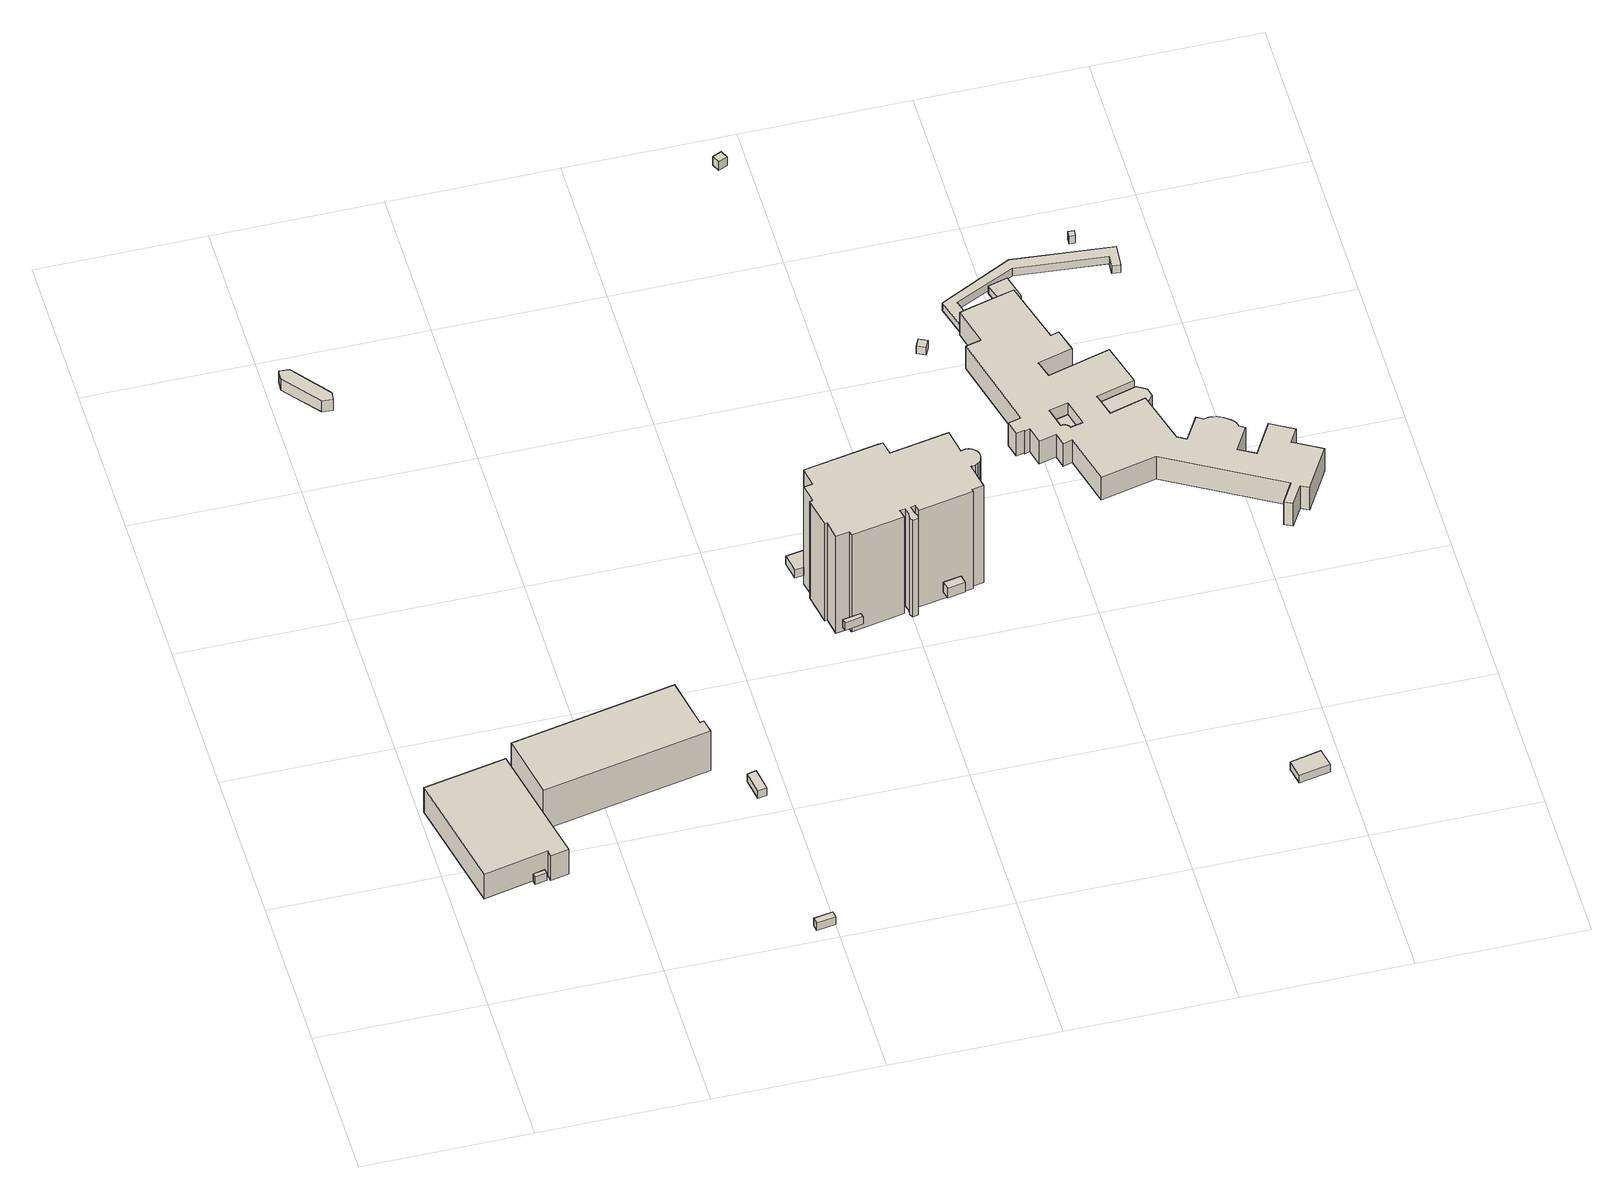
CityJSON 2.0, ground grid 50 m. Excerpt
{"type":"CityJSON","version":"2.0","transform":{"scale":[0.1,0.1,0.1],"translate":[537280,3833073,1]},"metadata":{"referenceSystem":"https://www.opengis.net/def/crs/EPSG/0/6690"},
"CityObjects":{
"building1":{"type":"Building","attributes":{"計測周辺長":138.38,"1/2500図郭":73,"区名":"住之江区","町丁目名称":"南港北２丁目","街区番号":6,"class":"3001","usage":"422","measuredHeight":9.8,"storeysAboveGround":1,"BuildingDetailAttribute.buildingRoofEdgeArea":1041.91,"BuildingDetailAttribute.buildingStructureType":"610","BuildingDetailAttribute.buildingStructureOrgType":"2","BuildingDetailAttribute.detailedUsage":"1404","BuildingDetailAttribute.specifiedBuildingCoverageRate":0.6,"BuildingDetailAttribute.surveyYear":2017,"BuildingHighTideRiskAttribute.description":"1","BuildingHighTideRiskAttribute.rank":"2","BuildingHighTideRiskAttribute.depth":1.89,"BuildingIDAttribute.prefecture":"27","BuildingIDAttribute.city":"27125"},"geometry":[{"type":"Solid","lod":"1","boundaries":[[[[0,1,2,3,4,5]],[[4,6,7,5]],[[3,8,6,4]],[[2,9,8,3]],[[1,10,9,2]],[[0,11,10,1]],[[5,7,11,0]],[[6,8,9,10,11,7]]]]}]},
"building2":{"type":"Building","attributes":{"class":"3001","BuildingDetailAttribute.specifiedBuildingCoverageRate":0.6,"BuildingDetailAttribute.surveyYear":2017,"BuildingHighTideRiskAttribute.description":"1","BuildingHighTideRiskAttribute.rank":"2","BuildingHighTideRiskAttribute.depth":1.64,"BuildingIDAttribute.prefecture":"27","BuildingIDAttribute.city":"27125"},"geometry":[{"type":"Solid","lod":"1","boundaries":[[[[12,13,14,15]],[[14,16,17,15]],[[13,18,16,14]],[[12,19,18,13]],[[15,17,19,12]],[[16,18,19,17]]]]}]},
"building3":{"type":"Building","attributes":{"name":"私立金剛学園高等学校","計測周辺長":150.37,"1/2500図郭":73,"区名":"住之江区","町丁目名称":"南港北２丁目","街区番号":6,"class":"3002","usage":"422","measuredHeight":15.9,"storeysAboveGround":4,"BuildingDetailAttribute.buildingRoofEdgeArea":1201.23,"BuildingDetailAttribute.buildingStructureType":"603","BuildingDetailAttribute.buildingStructureOrgType":"3","BuildingDetailAttribute.detailedUsage":"1404","BuildingDetailAttribute.specifiedBuildingCoverageRate":0.6,"BuildingDetailAttribute.surveyYear":2017,"BuildingHighTideRiskAttribute.description":"1","BuildingHighTideRiskAttribute.rank":"2","BuildingHighTideRiskAttribute.depth":1.99,"BuildingIDAttribute.prefecture":"27","BuildingIDAttribute.city":"27125"},"geometry":[{"type":"Solid","lod":"1","boundaries":[[[[20,21,22,23,24,25]],[[24,26,27,25]],[[23,28,26,24]],[[22,29,28,23]],[[21,30,29,22]],[[20,31,30,21]],[[25,27,31,20]],[[26,28,29,30,31,27]]]]}]},
"building4":{"type":"Building","attributes":{"class":"3003","measuredHeight":4.5,"BuildingDetailAttribute.specifiedBuildingCoverageRate":0.6,"BuildingDetailAttribute.surveyYear":2017,"BuildingHighTideRiskAttribute.description":"1","BuildingHighTideRiskAttribute.rank":"2","BuildingHighTideRiskAttribute.depth":1.65,"BuildingIDAttribute.prefecture":"27","BuildingIDAttribute.city":"27125"},"geometry":[{"type":"Solid","lod":"1","boundaries":[[[[32,33,34,35,36,37]],[[36,38,39,37]],[[35,40,38,36]],[[34,41,40,35]],[[33,42,41,34]],[[32,43,42,33]],[[37,39,43,32]],[[38,40,41,42,43,39]]]]}]},
"building5":{"type":"Building","attributes":{"class":"3001","BuildingDetailAttribute.specifiedBuildingCoverageRate":0.6,"BuildingDetailAttribute.surveyYear":2017,"BuildingHighTideRiskAttribute.description":"1","BuildingHighTideRiskAttribute.rank":"2","BuildingHighTideRiskAttribute.depth":1.61,"BuildingIDAttribute.prefecture":"27","BuildingIDAttribute.city":"27125"},"geometry":[{"type":"Solid","lod":"1","boundaries":[[[[44,45,46,47]],[[46,48,49,47]],[[45,50,48,46]],[[44,51,50,45]],[[47,49,51,44]],[[48,50,51,49]]]]}]},
"building6":{"type":"Building","attributes":{"class":"3001","BuildingDetailAttribute.specifiedBuildingCoverageRate":0.6,"BuildingDetailAttribute.surveyYear":2017,"BuildingHighTideRiskAttribute.description":"1","BuildingHighTideRiskAttribute.rank":"2","BuildingHighTideRiskAttribute.depth":2.33,"BuildingIDAttribute.prefecture":"27","BuildingIDAttribute.city":"27125"},"geometry":[{"type":"Solid","lod":"1","boundaries":[[[[52,53,54,55]],[[54,56,57,55]],[[53,58,56,54]],[[52,59,58,53]],[[55,57,59,52]],[[56,58,59,57]]]]}]},
"building7":{"type":"Building","attributes":{"class":"3003","measuredHeight":3.2,"BuildingDetailAttribute.specifiedBuildingCoverageRate":0.6,"BuildingDetailAttribute.surveyYear":2017,"BuildingHighTideRiskAttribute.description":"1","BuildingHighTideRiskAttribute.rank":"2","BuildingHighTideRiskAttribute.depth":1.64,"BuildingIDAttribute.prefecture":"27","BuildingIDAttribute.city":"27125"},"geometry":[{"type":"Solid","lod":"1","boundaries":[[[[60,61,62,63,64]],[[63,65,66,64]],[[62,67,65,63]],[[61,68,67,62]],[[60,69,68,61]],[[64,66,69,60]],[[65,67,68,69,66]]]]}]},
"building8":{"type":"Building","attributes":{"class":"3003","BuildingDetailAttribute.specifiedBuildingCoverageRate":0.6,"BuildingDetailAttribute.surveyYear":2017,"BuildingHighTideRiskAttribute.description":"1","BuildingHighTideRiskAttribute.rank":"2","BuildingHighTideRiskAttribute.depth":1.78,"BuildingIDAttribute.prefecture":"27","BuildingIDAttribute.city":"27125"},"geometry":[{"type":"Solid","lod":"1","boundaries":[[[[70,71,72,73]],[[72,74,75,73]],[[71,76,74,72]],[[70,77,76,71]],[[73,75,77,70]],[[74,76,77,75]]]]}]},
"building9":{"type":"Building","attributes":{"class":"3002","measuredHeight":38.7,"BuildingDetailAttribute.specifiedBuildingCoverageRate":0.6,"BuildingDetailAttribute.surveyYear":2017,"BuildingHighTideRiskAttribute.description":"1","BuildingHighTideRiskAttribute.rank":"2","BuildingHighTideRiskAttribute.depth":2.88,"BuildingIDAttribute.prefecture":"27","BuildingIDAttribute.city":"27125"},"geometry":[{"type":"Solid","lod":"1","boundaries":[[[[78,79,80,81,82,83,84,85,86,87,88,89,90,91,92,93,94,95,96,97,98,99,100,101,102,103,104,105,106,107,108,109,110,111,112,113,114,115,116,117,118,119,120,121,122]],[[121,123,124,122]],[[120,125,123,121]],[[119,126,125,120]],[[118,127,126,119]],[[117,128,127,118]],[[116,129,128,117]],[[115,130,129,116]],[[114,131,130,115]],[[113,132,131,114]],[[112,133,132,113]],[[111,134,133,112]],[[110,135,134,111]],[[109,136,135,110]],[[108,137,136,109]],[[107,138,137,108]],[[106,139,138,107]],[[105,140,139,106]],[[104,141,140,105]],[[103,142,141,104]],[[102,143,142,103]],[[101,144,143,102]],[[100,145,144,101]],[[99,146,145,100]],[[98,147,146,99]],[[97,148,147,98]],[[96,149,148,97]],[[95,150,149,96]],[[94,151,150,95]],[[93,152,151,94]],[[92,153,152,93]],[[91,154,153,92]],[[90,155,154,91]],[[89,156,155,90]],[[88,157,156,89]],[[87,158,157,88]],[[86,159,158,87]],[[85,160,159,86]],[[84,161,160,85]],[[83,162,161,84]],[[82,163,162,83]],[[81,164,163,82]],[[80,165,164,81]],[[79,166,165,80]],[[78,167,166,79]],[[122,124,167,78]],[[123,125,126,127,128,129,130,131,132,133,134,135,136,137,138,139,140,141,142,143,144,145,146,147,148,149,150,151,152,153,154,155,156,157,158,159,160,161,162,163,164,165,166,167,124]]]]}]},
"building10":{"type":"Building","attributes":{"class":"3003","measuredHeight":3.8,"BuildingDetailAttribute.specifiedBuildingCoverageRate":0.6,"BuildingDetailAttribute.surveyYear":2017,"BuildingHighTideRiskAttribute.description":"1","BuildingHighTideRiskAttribute.rank":"2","BuildingHighTideRiskAttribute.depth":1.81,"BuildingIDAttribute.prefecture":"27","BuildingIDAttribute.city":"27125"},"geometry":[{"type":"Solid","lod":"1","boundaries":[[[[168,169,170,171]],[[170,172,173,171]],[[169,174,172,170]],[[168,175,174,169]],[[171,173,175,168]],[[172,174,175,173]]]]}]},
"building11":{"type":"Building","attributes":{"class":"3001","measuredHeight":3.4,"BuildingDetailAttribute.specifiedBuildingCoverageRate":0.6,"BuildingDetailAttribute.surveyYear":2017,"BuildingHighTideRiskAttribute.description":"1","BuildingHighTideRiskAttribute.rank":"2","BuildingHighTideRiskAttribute.depth":1.76,"BuildingIDAttribute.prefecture":"27","BuildingIDAttribute.city":"27125"},"geometry":[{"type":"Solid","lod":"1","boundaries":[[[[176,177,178,179]],[[178,180,181,179]],[[177,182,180,178]],[[176,183,182,177]],[[179,181,183,176]],[[180,182,183,181]]]]}]},
"building12":{"type":"Building","attributes":{"class":"3001","BuildingDetailAttribute.specifiedBuildingCoverageRate":0.6,"BuildingDetailAttribute.surveyYear":2017,"BuildingHighTideRiskAttribute.description":"1","BuildingHighTideRiskAttribute.rank":"2","BuildingHighTideRiskAttribute.depth":1.74,"BuildingIDAttribute.prefecture":"27","BuildingIDAttribute.city":"27125"},"geometry":[{"type":"Solid","lod":"1","boundaries":[[[[184,185,186,187]],[[186,188,189,187]],[[185,190,188,186]],[[184,191,190,185]],[[187,189,191,184]],[[188,190,191,189]]]]}]},
"building13":{"type":"Building","attributes":{"class":"3001","BuildingDetailAttribute.specifiedBuildingCoverageRate":0.6,"BuildingDetailAttribute.surveyYear":2017,"BuildingHighTideRiskAttribute.description":"1","BuildingHighTideRiskAttribute.rank":"2","BuildingHighTideRiskAttribute.depth":1.5,"BuildingIDAttribute.prefecture":"27","BuildingIDAttribute.city":"27125"},"geometry":[{"type":"Solid","lod":"1","boundaries":[[[[192,193,194,195]],[[194,196,197,195]],[[193,198,196,194]],[[192,199,198,193]],[[195,197,199,192]],[[196,198,199,197]]]]}]},
"building14":{"type":"Building","attributes":{"計測周辺長":613.2,"1/2500図郭":73,"区名":"住之江区","町丁目名称":"南港北２丁目","街区番号":8,"class":"3001","usage":"402","storeysAboveGround":2,"BuildingDetailAttribute.buildingRoofEdgeArea":3101.7,"BuildingDetailAttribute.buildingStructureType":"610","BuildingDetailAttribute.buildingStructureOrgType":"2","BuildingDetailAttribute.detailedUsage":"1401","BuildingDetailAttribute.specifiedBuildingCoverageRate":0.6,"BuildingDetailAttribute.surveyYear":2017,"BuildingHighTideRiskAttribute.description":"1","BuildingHighTideRiskAttribute.rank":"2","BuildingHighTideRiskAttribute.depth":1.47,"BuildingIDAttribute.prefecture":"27","BuildingIDAttribute.city":"27125"},"geometry":[{"type":"Solid","lod":"1","boundaries":[[[[200,201,202,203,204,205,206,207,208,209]],[[208,210,211,209]],[[207,212,210,208]],[[206,213,212,207]],[[205,214,213,206]],[[204,215,214,205]],[[203,216,215,204]],[[202,217,216,203]],[[201,218,217,202]],[[200,219,218,201]],[[209,211,219,200]],[[210,212,213,214,215,216,217,218,219,211]]]]}]},
"building15":{"type":"Building","attributes":{"class":"3001","BuildingDetailAttribute.specifiedBuildingCoverageRate":0.6,"BuildingDetailAttribute.surveyYear":2017,"BuildingHighTideRiskAttribute.description":"1","BuildingHighTideRiskAttribute.rank":"2","BuildingHighTideRiskAttribute.depth":1.52,"BuildingIDAttribute.prefecture":"27","BuildingIDAttribute.city":"27125"},"geometry":[{"type":"Solid","lod":"1","boundaries":[[[[220,221,222,223]],[[222,224,225,223]],[[221,226,224,222]],[[220,227,226,221]],[[223,225,227,220]],[[224,226,227,225]]]]}]},
"building16":{"type":"Building","attributes":{"class":"3003","measuredHeight":5.4,"BuildingDetailAttribute.specifiedBuildingCoverageRate":0.6,"BuildingDetailAttribute.surveyYear":2017,"BuildingHighTideRiskAttribute.description":"1","BuildingHighTideRiskAttribute.rank":"2","BuildingHighTideRiskAttribute.depth":1.72,"BuildingIDAttribute.prefecture":"27","BuildingIDAttribute.city":"27125"},"geometry":[{"type":"Solid","lod":"1","boundaries":[[[[228,229,230,231,232,233,234]],[[233,235,236,234]],[[232,237,235,233]],[[231,238,237,232]],[[230,239,238,231]],[[229,240,239,230]],[[228,241,240,229]],[[234,236,241,228]],[[235,237,238,239,240,241,236]]]]}]},
"building17":{"type":"Building","attributes":{"計測周辺長":613.2,"1/2500図郭":73,"区名":"住之江区","町丁目名称":"南港北２丁目","街区番号":8,"class":"3003","usage":"402","storeysAboveGround":2,"BuildingDetailAttribute.buildingRoofEdgeArea":3101.7,"BuildingDetailAttribute.buildingStructureType":"610","BuildingDetailAttribute.buildingStructureOrgType":"2","BuildingDetailAttribute.detailedUsage":"1401","BuildingDetailAttribute.specifiedBuildingCoverageRate":0.6,"BuildingDetailAttribute.surveyYear":2017,"BuildingHighTideRiskAttribute.description":"1","BuildingHighTideRiskAttribute.rank":"2","BuildingHighTideRiskAttribute.depth":1.6,"BuildingIDAttribute.prefecture":"27","BuildingIDAttribute.city":"27125"},"geometry":[{"type":"Solid","lod":"1","boundaries":[[[[242,243,244,245,246,247,248,249,250,251]],[[250,252,253,251]],[[249,254,252,250]],[[248,255,254,249]],[[247,256,255,248]],[[246,257,256,247]],[[245,258,257,246]],[[244,259,258,245]],[[243,260,259,244]],[[242,261,260,243]],[[251,253,261,242]],[[252,254,255,256,257,258,259,260,261,253]]]]}]},
"building18":{"type":"Building","attributes":{"計測周辺長":613.2,"1/2500図郭":73,"区名":"住之江区","町丁目名称":"南港北２丁目","街区番号":8,"class":"3001","usage":"402","measuredHeight":9.1,"storeysAboveGround":2,"BuildingDetailAttribute.buildingRoofEdgeArea":3101.7,"BuildingDetailAttribute.buildingStructureType":"610","BuildingDetailAttribute.buildingStructureOrgType":"2","BuildingDetailAttribute.detailedUsage":"1401","BuildingDetailAttribute.specifiedBuildingCoverageRate":0.6,"BuildingDetailAttribute.surveyYear":2017,"BuildingHighTideRiskAttribute.description":"1","BuildingHighTideRiskAttribute.rank":"2","BuildingHighTideRiskAttribute.depth":1.47,"BuildingIDAttribute.prefecture":"27","BuildingIDAttribute.city":"27125"},"geometry":[{"type":"Solid","lod":"1","boundaries":[[[[262,263,264,265,266,267,268,269,270,271,272,273,274,275,276,277,278,279,280,281,282,283,284,285,286,287,288,289,290,291,292,293,294,295,296,297,298,299,300,301,302,303,304,305,306,307,308,309,310,311],[312,313,314,315,316,317,318,319,320,321]],[[310,322,323,311]],[[309,324,322,310]],[[308,325,324,309]],[[307,326,325,308]],[[306,327,326,307]],[[305,328,327,306]],[[304,329,328,305]],[[303,330,329,304]],[[302,331,330,303]],[[301,332,331,302]],[[300,333,332,301]],[[299,334,333,300]],[[298,335,334,299]],[[297,336,335,298]],[[296,337,336,297]],[[295,338,337,296]],[[294,339,338,295]],[[293,340,339,294]],[[292,341,340,293]],[[291,342,341,292]],[[290,343,342,291]],[[289,344,343,290]],[[288,345,344,289]],[[287,346,345,288]],[[286,347,346,287]],[[285,348,347,286]],[[284,349,348,285]],[[283,350,349,284]],[[282,351,350,283]],[[281,352,351,282]],[[280,353,352,281]],[[279,354,353,280]],[[278,355,354,279]],[[277,356,355,278]],[[276,357,356,277]],[[275,358,357,276]],[[274,359,358,275]],[[273,360,359,274]],[[272,361,360,273]],[[271,362,361,272]],[[270,363,362,271]],[[269,364,363,270]],[[268,365,364,269]],[[267,366,365,268]],[[266,367,366,267]],[[265,368,367,266]],[[264,369,368,265]],[[263,370,369,264]],[[262,371,370,263]],[[311,323,371,262]],[[320,372,373,321]],[[319,374,372,320]],[[318,375,374,319]],[[317,376,375,318]],[[316,377,376,317]],[[315,378,377,316]],[[314,379,378,315]],[[313,380,379,314]],[[312,381,380,313]],[[321,373,381,312]],[[322,324,325,326,327,328,329,330,331,332,333,334,335,336,337,338,339,340,341,342,343,344,345,346,347,348,349,350,351,352,353,354,355,356,357,358,359,360,361,362,363,364,365,366,367,368,369,370,371,323],[372,374,375,376,377,378,379,380,381,373]]]]}]},
"building19":{"type":"Building","attributes":{"class":"3001","BuildingDetailAttribute.specifiedBuildingCoverageRate":0.6,"BuildingDetailAttribute.surveyYear":2017,"BuildingHighTideRiskAttribute.description":"1","BuildingHighTideRiskAttribute.rank":"2","BuildingHighTideRiskAttribute.depth":1.42,"BuildingIDAttribute.prefecture":"27","BuildingIDAttribute.city":"27125"},"geometry":[{"type":"Solid","lod":"1","boundaries":[[[[382,383,384,385]],[[384,386,387,385]],[[383,388,386,384]],[[382,389,388,383]],[[385,387,389,382]],[[386,388,389,387]]]]}]}
},
"vertices":[
[8,719,32],[253,768,32],[333,392,32],[279,381,32],[275,402,32],[84,361,32],[275,402,130],[84,361,130],[279,381,130],[333,392,130],[253,768,130],[8,719,130],
[230,387,36],[265,394,36],[267,380,36],[233,373,36],[267,380,66],[233,373,66],[265,394,66],[230,387,66],
[268,767,31],[758,865,31],[789,710,31],[801,713,31],[809,671,31],[307,571,31],[809,671,189],[307,571,189],[801,713,189],[789,710,189],[758,865,189],[268,767,189],
[123,2249,34],[34,2357,34],[38,2389,34],[68,2386,34],[157,2272,34],[155,2246,34],[157,2272,78],[155,2246,78],[68,2386,78],[38,2389,78],[34,2357,78],[123,2249,78],
[932,29,35],[989,39,35],[992,18,35],[935,9,35],[992,18,65],[935,9,65],[989,39,65],[932,29,65],
[896,607,29],[923,613,29],[935,543,29],[908,538,29],[935,543,59],[908,538,59],[923,613,59],[896,607,59],
[1217,1310,35],[1206,1367,35],[1260,1377,35],[1271,1319,35],[1243,1314,35],[1271,1319,67],[1243,1314,67],[1260,1377,67],[1206,1367,67],[1217,1310,67],
[1297,1099,34],[1351,1109,34],[1354,1095,34],[1300,1084,34],[1354,1095,64],[1300,1084,64],[1351,1109,64],[1297,1099,64],
[1271,1319,1],[1260,1377,1],[1483,1418,1],[1496,1420,1],[1505,1378,1],[1681,1411,1],[1695,1336,1],[1701,1338,1],[1709,1339,1],[1718,1338,1],[1726,1335,1],[1733,1330,1],[1739,1323,1],[1742,1315,1],[1743,1306,1],[1742,1297,1],[1739,1289,1],[1734,1282,1],[1727,1277,1],[1719,1273,1],[1710,1272,1],[1707,1272,1],[1722,1193,1],[1688,1186,1],[1689,1178,1],[1526,1148,1],[1522,1168,1],[1508,1165,1],[1513,1142,1],[1519,1131,1],[1517,1119,1],[1501,1116,1],[1495,1127,1],[1497,1140,1],[1492,1162,1],[1476,1160,1],[1481,1135,1],[1324,1105,1],[1321,1118,1],[1281,1111,1],[1271,1166,1],[1263,1164,1],[1246,1257,1],[1254,1259,1],[1243,1314,1],[1254,1259,388],[1243,1314,388],[1246,1257,388],[1263,1164,388],[1271,1166,388],[1281,1111,388],[1321,1118,388],[1324,1105,388],[1481,1135,388],[1476,1160,388],[1492,1162,388],[1497,1140,388],[1495,1127,388],[1501,1116,388],[1517,1119,388],[1519,1131,388],[1513,1142,388],[1508,1165,388],[1522,1168,388],[1526,1148,388],[1689,1178,388],[1688,1186,388],[1722,1193,388],[1707,1272,388],[1710,1272,388],[1719,1273,388],[1727,1277,388],[1734,1282,388],[1739,1289,388],[1742,1297,388],[1743,1306,388],[1742,1315,388],[1739,1323,388],[1733,1330,388],[1726,1335,388],[1718,1338,388],[1709,1339,388],[1701,1338,388],[1695,1336,388],[1681,1411,388],[1505,1378,388],[1496,1420,388],[1483,1418,388],[1260,1377,388],[1271,1319,388],
[1599,1160,30],[1652,1170,30],[1657,1144,30],[1604,1134,30],[1657,1144,69],[1604,1134,69],[1652,1170,69],[1599,1160,69],
[1398,2875,34],[1425,2887,34],[1436,2864,34],[1409,2851,34],[1436,2864,68],[1409,2851,68],[1425,2887,68],[1398,2875,68],
[1756,2045,34],[1768,2070,34],[1794,2057,34],[1782,2033,34],[1794,2057,64],[1782,2033,64],[1768,2070,64],[1756,2045,64],
[2346,263,37],[2439,283,37],[2451,226,37],[2358,207,37],[2451,226,67],[2358,207,67],[2439,283,67],[2346,263,67],
[2073,1601,37],[2069,1606,37],[2065,1608,37],[2064,1609,37],[2059,1610,37],[2051,1609,37],[2035,1671,37],[2092,1686,37],[2112,1604,37],[2076,1596,37],[2112,1604,67],[2076,1596,67],[2092,1686,67],[2035,1671,67],[2051,1609,67],[2059,1610,67],[2064,1609,67],[2065,1608,67],[2069,1606,67],[2073,1601,67],
[2005,2211,37],[2062,2227,37],[2083,2151,37],[2026,2136,37],[2083,2151,67],[2026,2136,67],[2062,2227,67],[2005,2211,67],
[2177,1688,34],[2295,1721,34],[2322,1704,34],[2329,1676,34],[2311,1654,34],[2303,1652,34],[2195,1622,34],[2303,1652,88],[2195,1622,88],[2311,1654,88],[2329,1676,88],[2322,1704,88],[2295,1721,88],[2177,1688,88],
[2351,2198,35],[2354,2236,35],[2086,2259,35],[1907,2173,35],[1926,2102,35],[1892,2092,35],[1867,2183,35],[2085,2294,35],[2383,2267,35],[2377,2196,35],[2383,2267,65],[2377,2196,65],[2085,2294,65],[1867,2183,65],[1892,2092,65],[1926,2102,65],[1907,2173,65],[2086,2259,65],[2354,2236,65],[2351,2198,65],
[1926,2102,23],[2057,2137,23],[2111,1945,23],[2136,1952,23],[2155,1881,23],[2052,1852,23],[2067,1800,23],[2253,1852,23],[2290,1721,23],[2175,1689,23],[2194,1619,23],[2302,1650,23],[2347,1487,23],[2373,1471,23],[2418,1545,23],[2437,1533,23],[2453,1536,23],[2474,1533,23],[2492,1524,23],[2508,1511,23],[2515,1504,23],[2520,1496,23],[2523,1483,23],[2540,1472,23],[2497,1398,23],[2545,1370,23],[2604,1471,23],[2673,1431,23],[2647,1387,23],[2729,1340,23],[2652,1207,23],[2628,1221,23],[2593,1161,23],[2569,1174,23],[2606,1237,23],[2274,1429,23],[2108,1390,23],[2068,1547,23],[2040,1540,23],[2030,1579,23],[1978,1565,23],[1965,1617,23],[1950,1613,23],[1949,1617,23],[1925,1611,23],[1914,1655,23],[1952,1665,23],[1876,1965,23],[1921,1976,23],[1892,2092,23],[2112,1604,23],[2092,1686,23],[2035,1671,23],[2051,1609,23],[2059,1610,23],[2064,1609,23],[2065,1608,23],[2069,1606,23],[2073,1601,23],[2076,1596,23],[1921,1976,113],[1892,2092,113],[1876,1965,113],[1952,1665,113],[1914,1655,113],[1925,1611,113],[1949,1617,113],[1950,1613,113],[1965,1617,113],[1978,1565,113],[2030,1579,113],[2040,1540,113],[2068,1547,113],[2108,1390,113],[2274,1429,113],[2606,1237,113],[2569,1174,113],[2593,1161,113],[2628,1221,113],[2652,1207,113],[2729,1340,113],[2647,1387,113],[2673,1431,113],[2604,1471,113],[2545,1370,113],[2497,1398,113],[2540,1472,113],[2523,1483,113],[2520,1496,113],[2515,1504,113],[2508,1511,113],[2492,1524,113],[2474,1533,113],[2453,1536,113],[2437,1533,113],[2418,1545,113],[2373,1471,113],[2347,1487,113],[2302,1650,113],[2194,1619,113],[2175,1689,113],[2290,1721,113],[2253,1852,113],[2067,1800,113],[2052,1852,113],[2155,1881,113],[2136,1952,113],[2111,1945,113],[2057,2137,113],[1926,2102,113],[2073,1601,113],[2076,1596,113],[2069,1606,113],[2065,1608,113],[2064,1609,113],[2059,1610,113],[2051,1609,113],[2035,1671,113],[2092,1686,113],[2112,1604,113],
[2267,2334,38],[2268,2353,38],[2286,2352,38],[2284,2333,38],[2286,2352,68],[2284,2333,68],[2268,2353,68],[2267,2334,68]
]}
